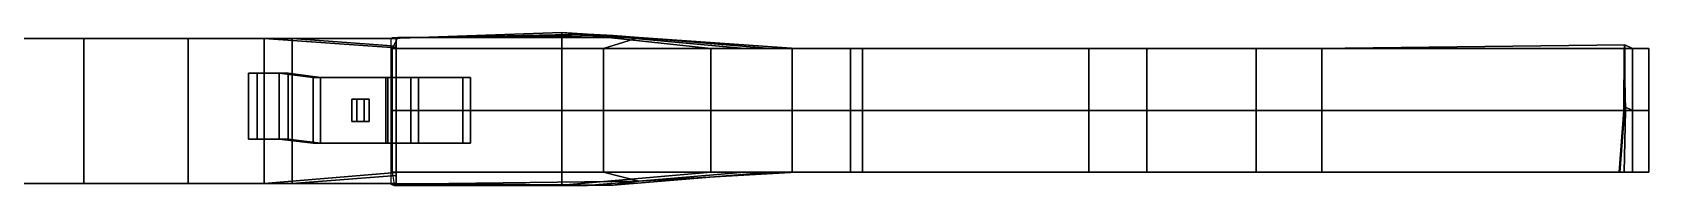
# Model space of a CAD drawing. Extents: x -2.47 to 3.04, y -0.05 to 0.17.
# Drawn here: x 0.99 to 3.038, y -0.032 to 0.162 of the extents above; entities that cross this region are included whole.
import ezdxf

# ---------------------------------------------------------------- set-up
doc = ezdxf.new("R2010")
doc.units = 0
for name, color, linetype in [('CUERPO', 88, 'CONTINUOUS'), ('CULATA', 88, 'CONTINUOUS'), ('GATILLO', 88, 'CONTINUOUS')]:
    doc.layers.add(name, color=color, linetype=linetype)

msp = doc.modelspace()

# ---------------------------------------------------------------- meshes
at = {"layer": 'CUERPO'}
mesh = msp.add_polyface(dxfattribs=at)
corners = [(0.9239, -0.0289, -0.2248), (0.9239, -0.0289, -0.1555), (1.0557, -0.0289, -0.1555), (1.0557, -0.0289, -0.2248), (1.1875, -0.0289, -0.1555), (1.1875, -0.0289, -0.2248), (1.3193, -0.0289, -0.1555), (1.3193, -0.0289, -0.2248), (0.9239, -0.0289, -0.0862), (1.0557, -0.0289, -0.0862), (1.1875, -0.0289, -0.0862), (1.3193, -0.0289, -0.0862), (0.9239, -0.0289, -0.0169), (1.0557, -0.0289, -0.0169), (1.1875, -0.0289, -0.0169), (1.3193, -0.0289, -0.0169), (0.9239, -0.0289, 0.0524), (1.0557, -0.0289, 0.0524), (1.1875, -0.0289, 0.0524), (1.3193, -0.0289, 0.0524), (0.9239, -0.0289, 0.1216), (1.0557, -0.0289, 0.1216), (1.1875, -0.0289, 0.1216), (1.2838, -0.0289, 0.1153), (1.3193, 0.1547, -0.2248), (1.3193, 0.1547, -0.1555), (1.1875, 0.1547, -0.1555), (1.1875, 0.1547, -0.2248), (1.0557, 0.1547, -0.1555), (1.0557, 0.1547, -0.2248), (0.9239, 0.1547, -0.1555), (0.9239, 0.1547, -0.2248), (1.3193, 0.1547, -0.0862), (1.1875, 0.1547, -0.0862), (1.0557, 0.1547, -0.0862), (0.9239, 0.1547, -0.0862), (1.3193, 0.1547, -0.0169), (1.1875, 0.1547, -0.0169), (1.0557, 0.1547, -0.0169), (0.9239, 0.1547, -0.0169), (1.3193, 0.1547, 0.0524), (1.1875, 0.1547, 0.0524), (1.0557, 0.1547, 0.0524), (0.9239, 0.1547, 0.0524), (0.9215, 0.1547, 0.0524), (0.9215, 0.1547, -0.0147), (1.2838, 0.1547, 0.1153), (1.1875, 0.1547, 0.1216), (1.0557, 0.1547, 0.1216), (0.9239, 0.1547, 0.1216), (0.9215, 0.1547, 0.0907), (0.9215, 0.1347, -0.0147), (0.9215, 0.1547, -0.0147), (0.9215, 0.1547, 0.0524), (0.9215, 0.1347, 0.0907), (0.9215, 0.1547, 0.0907)]
mesh.append_faces([[corners[k] for k in face] for face in [(0, 1, 2, 3), (3, 2, 4, 5), (5, 4, 6, 7), (1, 8, 9, 2), (2, 9, 10, 4), (4, 10, 11, 6), (8, 12, 13, 9), (9, 13, 14, 10), (10, 14, 15, 11), (12, 16, 17, 13), (13, 17, 18, 14), (14, 18, 19, 15), (16, 20, 21, 17), (17, 21, 22, 18), (18, 22, 23, 19), (24, 25, 26, 27), (27, 26, 28, 29), (29, 28, 30, 31), (25, 32, 33, 26), (26, 33, 34, 28), (28, 34, 35, 30), (32, 36, 37, 33), (33, 37, 38, 34), (34, 38, 39, 35), (36, 40, 41, 37), (37, 41, 42, 38), (38, 42, 43, 39), (39, 43, 44, 45), (40, 46, 47, 41), (41, 47, 48, 42), (42, 48, 49, 43), (50, 44, 43, 49), (20, 49, 48, 21), (21, 48, 47, 22), (22, 47, 46, 23), (31, 0, 3, 29), (29, 3, 5, 27), (51, 52, 53, 54), (55, 54, 53, 53)]])
mesh = msp.add_polyface(dxfattribs=at)
corners = [(1.3193, -0.0289, -0.2248), (1.3193, -0.0289, -0.1555), (1.4511, -0.0289, -0.1555), (1.4511, -0.0289, -0.2248), (1.3193, -0.0289, -0.0862), (1.4511, -0.0289, -0.0862), (1.3193, -0.0289, -0.0169), (1.4511, -0.0289, -0.0169), (1.3193, -0.0289, 0.0524), (1.4511, -0.0188, 0.0419), (1.2838, -0.0289, 0.1153), (1.4511, -0.0151, 0.0591), (1.4511, 0.1547, -0.1555), (1.4511, 0.1547, -0.2248), (1.4511, 0.1547, -0.0862), (1.4511, 0.1547, -0.0169), (1.4511, 0.1448, 0.0419), (1.4511, 0.1428, 0.0591), (1.3193, 0.1547, -0.1555), (1.3193, 0.1547, -0.2248), (1.3193, 0.1547, -0.0862), (1.3193, 0.1547, -0.0169), (1.3193, 0.1547, 0.0524), (1.2838, 0.1547, 0.1153), (1.1875, 0.1547, -0.2248), (1.1875, -0.0289, -0.2248), (1.264, 0.0273, -0.1297), (1.2752, 0.0273, -0.126), (1.3142, 0.0273, -0.282), (1.303, 0.0273, -0.2858), (1.3553, 0.0219, -0.3182), (1.346, 0.0219, -0.3255), (1.4382, 0.0219, -0.3207), (1.4404, 0.0219, -0.3323), (1.4696, 0.0219, -0.281), (1.4794, 0.0219, -0.2876), (1.5356, 0.0219, -0.184), (1.5453, 0.0219, -0.1906), (1.5356, 0.1052, -0.184), (1.5453, 0.1052, -0.1906), (1.4696, 0.1052, -0.281), (1.4794, 0.1052, -0.2876), (1.4382, 0.1052, -0.3207), (1.4404, 0.1052, -0.3323), (1.3553, 0.1052, -0.3182), (1.346, 0.1052, -0.3255), (1.3142, 0.1107, -0.282), (1.303, 0.1107, -0.2858), (1.2752, 0.1107, -0.126), (1.264, 0.1107, -0.1297)]
mesh.append_faces([[corners[k] for k in face] for face in [(0, 1, 2, 3), (1, 4, 5, 2), (4, 6, 7, 5), (6, 8, 9, 7), (8, 10, 11, 9), (3, 2, 12, 13), (2, 5, 14, 12), (5, 7, 15, 14), (7, 9, 16, 15), (9, 11, 17, 16), (13, 12, 18, 19), (12, 14, 20, 18), (14, 15, 21, 20), (15, 16, 22, 21), (16, 17, 23, 22), (10, 23, 17, 11), (24, 25, 0, 19), (19, 0, 3, 13), (26, 27, 28, 29), (29, 28, 30, 31), (31, 30, 32, 33), (33, 32, 34, 35), (35, 34, 36, 37), (37, 36, 38, 39), (39, 38, 40, 41), (41, 40, 42, 43), (43, 42, 44, 45), (45, 44, 46, 47), (47, 46, 48, 49), (49, 48, 27, 26), (27, 48, 46, 28), (28, 46, 44, 30), (30, 44, 42, 32), (32, 42, 40, 34), (34, 40, 38, 36), (49, 26, 29, 47), (47, 29, 31, 45), (45, 31, 33, 43), (43, 33, 35, 41), (41, 35, 37, 39)]])
at = {"layer": 'CULATA'}
mesh = msp.add_polyface(dxfattribs=at)
corners = [(1.4463, 0.0636, 0.0614), (1.7137, 0.0636, -0.0406), (1.9528, 0.0636, -0.1899), (2.0264, 0.0636, -0.1579), (2.4021, 0.0636, -0.0989), (1.4445, -0.03, -0.2247), (1.4485, -0.0314, -0.1602), (1.4482, -0.0291, -0.0943), (1.4492, -0.0297, -0.029), (1.4463, -0.0147, 0.0614), (1.6611, -0.0313, -0.3228), (1.6936, -0.0317, -0.2618), (1.7262, -0.031, -0.2009), (1.7587, -0.0259, -0.14), (1.7137, -0.0147, -0.0406), (1.8496, -0.0147, -0.4952), (1.8927, -0.0147, -0.3358), (1.9252, -0.0147, -0.2749), (1.9577, -0.0147, -0.214), (1.9528, -0.0147, -0.1899), (2.0417, -0.0147, -0.397), (2.0947, -0.0147, -0.3497), (2.0719, -0.0147, -0.2858), (2.0492, -0.0147, -0.2218), (2.0264, -0.0147, -0.1579), (2.3283, -0.0147, -0.4056), (2.3999, -0.0147, -0.3255), (2.3979, -0.0147, -0.2588), (2.3959, -0.0147, -0.1921), (2.4021, -0.0147, -0.0989), (2.5404, -0.0147, -0.4471), (2.6177, -0.0147, -0.321), (2.6158, -0.0147, -0.2543), (2.6138, -0.0147, -0.1877), (2.6238, -0.0147, -0.0841), (3.0173, -0.0147, -0.5483), (3.0009, -0.0147, -0.3538), (3.0001, -0.0147, -0.2925), (3.0066, -0.0147, -0.2313), (3.0376, -0.0147, -0.0875), (3.0173, 0.0636, -0.5483), (3.0075, 0.0682, -0.3535), (3.006, 0.0636, -0.2888), (3.0084, 0.0636, -0.2306), (3.0376, 0.0636, -0.0875), (3.0173, 0.1418, -0.5483), (3.0076, 0.1465, -0.3563), (3.0064, 0.1418, -0.2925), (3.0066, 0.1418, -0.2313), (3.0376, 0.1418, -0.0875), (2.5404, 0.1418, -0.4471), (2.6177, 0.1418, -0.321), (2.6158, 0.1418, -0.2543), (2.6138, 0.1418, -0.1877), (2.6238, 0.1418, -0.0841), (2.3283, 0.1418, -0.4056), (2.3999, 0.1418, -0.3255), (2.3979, 0.1418, -0.2588), (2.3959, 0.1418, -0.1921), (2.4021, 0.1418, -0.0989), (2.0417, 0.1418, -0.397), (2.0947, 0.1418, -0.3497), (2.0719, 0.1418, -0.2858), (2.0492, 0.1418, -0.2218), (2.0264, 0.1418, -0.1579), (1.8496, 0.1418, -0.4952), (1.8927, 0.1418, -0.3358), (1.9252, 0.1418, -0.2749), (1.9577, 0.1418, -0.214), (1.9528, 0.1418, -0.1899), (1.6611, 0.1623, -0.3228), (1.6936, 0.1599, -0.2618), (1.7262, 0.1582, -0.2009), (1.7587, 0.1558, -0.14), (1.7137, 0.1418, -0.0406), (1.4445, 0.1546, -0.2247), (1.4488, 0.1548, -0.1595), (1.4456, 0.1553, -0.0943), (1.4534, 0.1558, -0.029), (1.4463, 0.1418, 0.0614), (2.6238, 0.0636, -0.0841), (1.4445, 0.0636, -0.2247), (1.6611, 0.0636, -0.3228), (1.8496, 0.0636, -0.4952), (2.0417, 0.0636, -0.397), (2.3283, 0.0636, -0.4056), (2.5404, 0.0636, -0.4471), (1.2456, 0.0636, -0.0669), (1.2456, 0.0636, -0.0002)]
mesh.append_faces([[corners[k] for k in face] for face in [(0, 79, 74, 1), (5, 6, 11, 10), (10, 11, 16, 15), (15, 16, 21, 20), (20, 21, 26, 25), (25, 26, 31, 30), (30, 31, 36, 35), (1, 74, 69, 2), (6, 7, 12, 11), (11, 12, 17, 16), (16, 17, 22, 21), (21, 22, 27, 26), (26, 27, 32, 31), (31, 32, 37, 36), (2, 69, 64, 3), (7, 8, 13, 12), (12, 13, 18, 17), (17, 18, 23, 22), (22, 23, 28, 27), (27, 28, 33, 32), (32, 33, 38, 37), (3, 64, 59, 4), (8, 9, 14, 13), (13, 14, 19, 18), (18, 19, 24, 23), (23, 24, 29, 28), (28, 29, 34, 33), (33, 34, 39, 38), (35, 36, 41, 40), (40, 41, 46, 45), (36, 37, 42, 41), (41, 42, 47, 46), (37, 38, 43, 42), (42, 43, 48, 47), (38, 39, 44, 43), (43, 44, 49, 48), (45, 46, 51, 50), (50, 51, 56, 55), (55, 56, 61, 60), (60, 61, 66, 65), (65, 66, 71, 70), (70, 71, 76, 75), (4, 59, 54, 80), (46, 47, 52, 51), (51, 52, 57, 56), (56, 57, 62, 61), (61, 62, 67, 66), (66, 67, 72, 71), (71, 72, 77, 76), (80, 54, 49, 44), (47, 48, 53, 52), (52, 53, 58, 57), (57, 58, 63, 62), (62, 63, 68, 67), (67, 68, 73, 72), (72, 73, 78, 77), (75, 81, 82, 70), (48, 49, 54, 53), (53, 54, 59, 58), (58, 59, 64, 63), (63, 64, 69, 68), (68, 69, 74, 73), (73, 74, 79, 78), (70, 82, 83, 65), (65, 83, 84, 60), (60, 84, 85, 55), (81, 5, 10, 82), (82, 10, 15, 83), (83, 15, 20, 84), (84, 20, 25, 85), (85, 25, 30, 86), (86, 30, 35, 40), (55, 85, 86, 50), (9, 0, 1, 14), (14, 1, 2, 19), (19, 2, 3, 24), (24, 3, 4, 29), (29, 4, 80, 34), (34, 80, 44, 39), (50, 86, 40, 45)]])
at = {"layer": 'GATILLO'}
mesh = msp.add_polyface(dxfattribs=at)
corners = [(1.3948, 0.0495, -0.2729), (1.4105, 0.0495, -0.1981), (1.4014, 0.0495, -0.2743), (1.4171, 0.0495, -0.1995), (1.4014, 0.0776, -0.2743), (1.4171, 0.0776, -0.1995), (1.3948, 0.0776, -0.2729), (1.4105, 0.0776, -0.1981)]
mesh.append_faces([[corners[k] for k in face] for face in [(0, 1, 3, 2), (2, 3, 5, 4), (4, 5, 7, 6), (6, 7, 1, 0), (1, 7, 5, 3), (6, 0, 2, 4)]])

doc.saveas('drawing.dxf')
